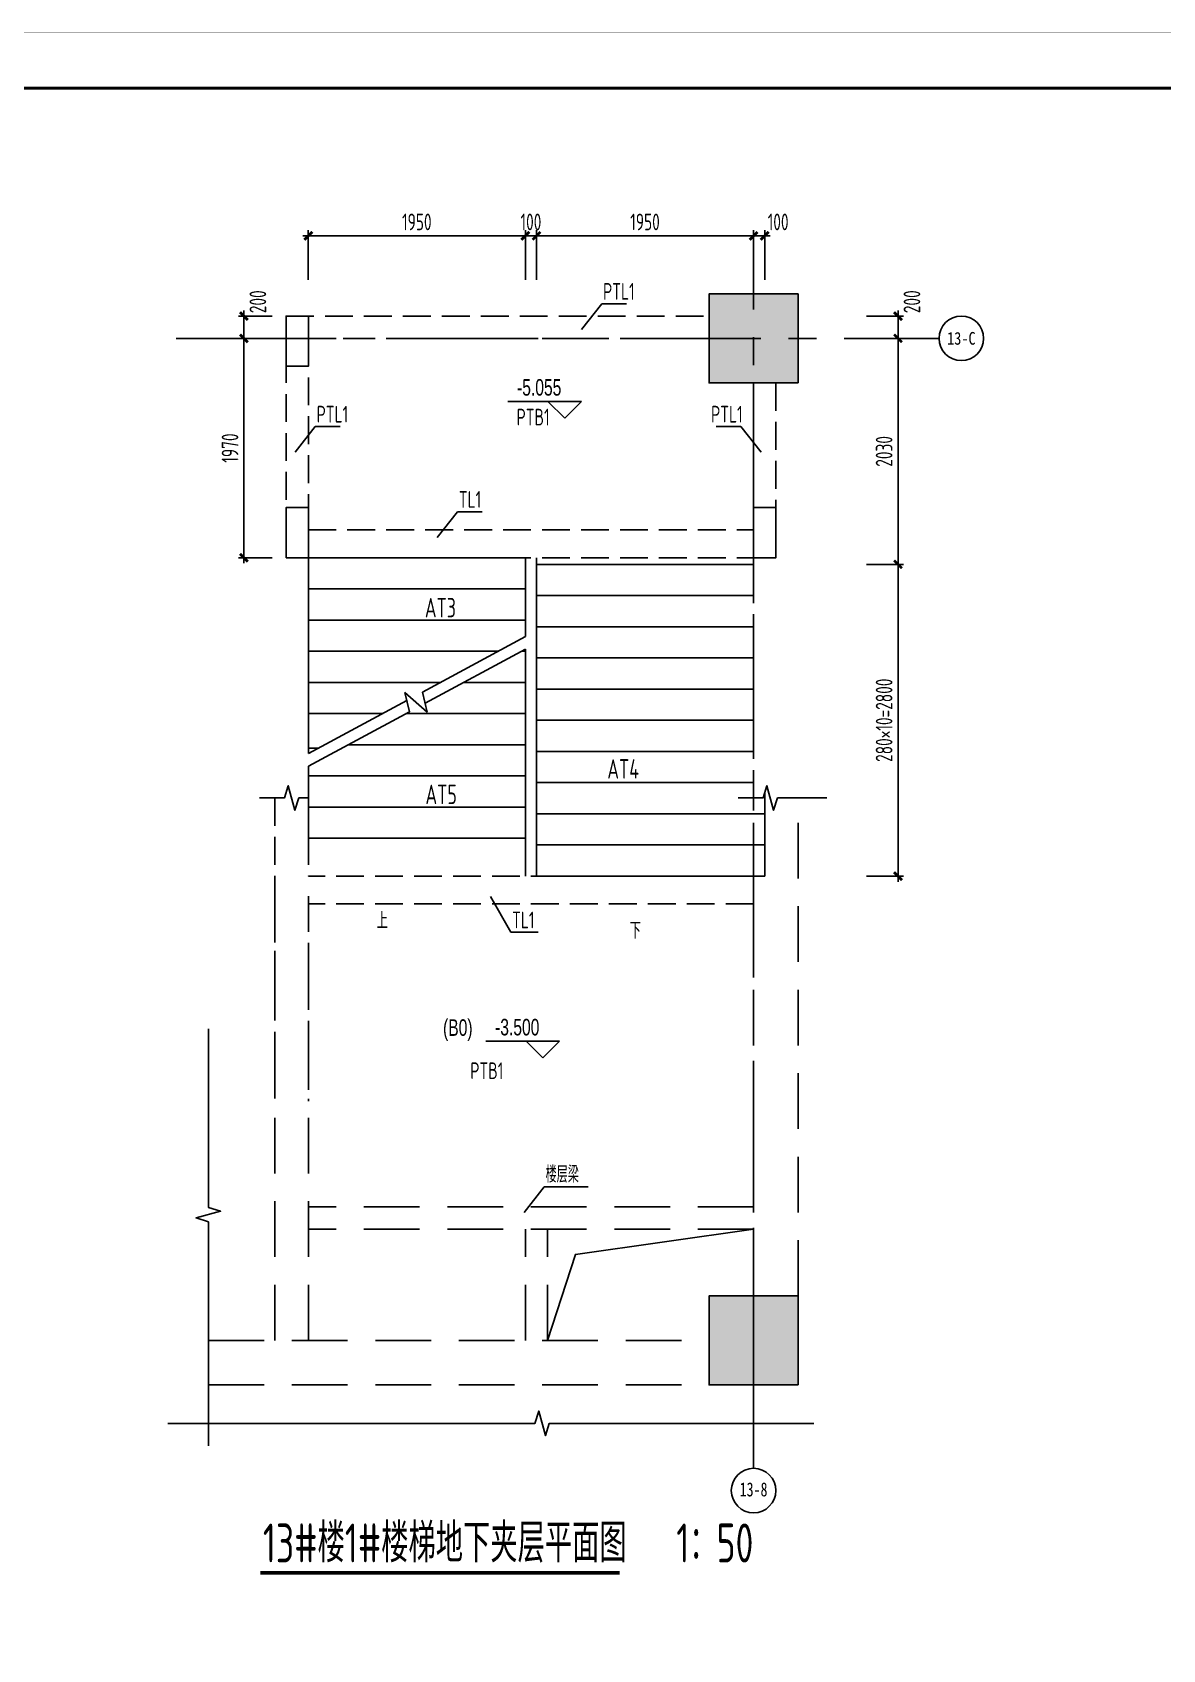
# Model space of a CAD drawing. Extents: x 20383 to 83436, y 6754 to 118707.
# Drawn here: x 40692 to 50846, y 104180 to 118707 of the extents above; entities that cross this region are included whole.
import ezdxf
from ezdxf.enums import TextEntityAlignment as Align

# ---------------------------------------------------------------- set-up
doc = ezdxf.new("R2010")
doc.units = 0
doc.header["$LTSCALE"] = 1000
doc.header["$MEASUREMENT"] = 0
for name, pattern in [('CENTER', [2, 1.25, -0.25, 0.25, -0.25]), ('DASH', [0.35, 0.25, -0.1]), ('DASHED', [0.75, 0.5, -0.25])]:
    doc.linetypes.add(name, pattern=pattern)
doc.layers.get('0').update_dxf_attribs({"linetype": 'CONTINUOUS'})
doc.layers.get('Defpoints').update_dxf_attribs({"color": 167, "linetype": 'CONTINUOUS'})
for name, color, linetype in [('02-TEXT_轴号', 7, 'CONTINUOUS'), ('05-填充_天正', 26, 'CONTINUOUS'), ('104-13 B0核心筒$0$DIM_SYMB', 3, 'CONTINUOUS'), ('AXIS', 253, 'CENTER'), ('BEAM', 4, 'DASHED'), ('DIM', 3, 'CONTINUOUS'), ('PUB_TEXT', 7, 'CONTINUOUS'), ('s-beam', 4, 'DASH'), ('s-colu', 40, 'CONTINUOUS'), ('s-colu-hatc', 16, 'CONTINUOUS'), ('s-dim', 3, 'CONTINUOUS'), ('S-DIM-SYMB', 3, 'CONTINUOUS'), ('s-stair', 7, 'CONTINUOUS'), ('s-thin', 3, 'CONTINUOUS'), ('S_TEXT', 7, 'CONTINUOUS'), ('S_THIN', 7, 'CONTINUOUS')]:
    doc.layers.add(name, color=color, linetype=linetype)
doc.styles.add('_TCH_AXIS', font='STXIHEI.TTF')
doc.styles.add('_TCH_DIM', font='ros.shx', dxfattribs={"width": 0.8, "bigfont": 'jd.shx'})
doc.styles.add('TSSD_Dimension', font='tssdeng.shx', dxfattribs={"width": 0.7, "bigfont": 'TSSDCHN.SHX'})
doc.styles.add('TSSD_Rein', font='Tssdeng.shx', dxfattribs={"width": 0.7, "bigfont": 'hztxt.shx'})
doc.dimstyles.new('TSSD_50_50', dxfattribs={"dimtxt": 150, "dimasz": 50, "dimexe": 50, "dimexo": 125, "dimgap": 50, "dimtad": 1, "dimdec": 0, "dimzin": 0, "dimdsep": 46, "dimtxsty": 'TSSD_Dimension', "dimblk": 'ARCHTICK', "dimblk1": 'ARCHTICK', "dimblk2": 'ARCHTICK', "dimcen": 0, "dimdle": 50, "dimclrt": 7, "dimadec": 0, "dimazin": 0, "dimtfac": 1, "dimtdec": 0, "dimtix": 1, "dimtmove": 2, "dimatfit": 3, "dimfxl": 1, "dimtolj": 1, "dimtzin": 0, "dimarcsym": 0})

# ---------------------------------------------------------------- blocks, each defined once
blk = doc.blocks.new('_ArchTick')
at = {"color": 0, "const_width": 0.5}
blk.add_lwpolyline([(-0.71, -0.71), (0.71, 0.71)], dxfattribs=at)
blk = doc.blocks.new('*D69')
at = {"layer": 'Defpoints', "color": 0, "transparency": 16777216}
for p in [(48060, 116158), (48060, 115958), (48469, 115958)]:
    blk.add_point(p, dxfattribs=at)
at = {"layer": 's-dim', "color": 0, "lineweight": -2, "transparency": 16777216}
for p, q in [((48185, 116158), (48519, 116158)), ((48469, 116208), (48469, 115908)), ((48185, 115958), (48519, 115958))]:
    blk.add_line(p, q, dxfattribs=at)
at = {"layer": 's-dim', "color": 0, "lineweight": -2, "transparency": 16777216, "xscale": 50, "yscale": 50, "zscale": 50}
for p, rotation in [((48469, 116158), 90), ((48469, 115958), 270)]:
    blk.add_blockref('_ArchTick', p, dxfattribs=dict(at, rotation=rotation))
at = {"layer": 's-dim', "color": 7, "transparency": 16777216, "insert": (48594, 116287), "char_height": 150, "attachment_point": 5, "rotation": 90, "style": 'TSSD_Dimension'}
blk.add_mtext('\\A1;200', dxfattribs=at)
blk = doc.blocks.new('*D70')
at = {"layer": 'Defpoints', "color": 0, "transparency": 16777216}
for p in [(48060, 115958), (48060, 113928), (48469, 113928)]:
    blk.add_point(p, dxfattribs=at)
at = {"layer": 's-dim', "color": 0, "lineweight": -2, "transparency": 16777216}
for p, q in [((48185, 115958), (48519, 115958)), ((48469, 116008), (48469, 113878)), ((48185, 113928), (48519, 113928))]:
    blk.add_line(p, q, dxfattribs=at)
at = {"layer": 's-dim', "color": 0, "lineweight": -2, "transparency": 16777216, "xscale": 50, "yscale": 50, "zscale": 50}
for p, rotation in [((48469, 115958), 90), ((48469, 113928), 270)]:
    blk.add_blockref('_ArchTick', p, dxfattribs=dict(at, rotation=rotation))
at = {"layer": 's-dim', "color": 7, "transparency": 16777216, "insert": (48344, 114943), "char_height": 150, "attachment_point": 5, "rotation": 90, "style": 'TSSD_Dimension'}
blk.add_mtext('\\A1;2030', dxfattribs=at)
blk = doc.blocks.new('*D71')
at = {"layer": 'Defpoints', "color": 0, "transparency": 16777216}
for p in [(48060, 113928), (48060, 111128), (48469, 111128)]:
    blk.add_point(p, dxfattribs=at)
at = {"layer": 's-dim', "color": 0, "lineweight": -2, "transparency": 16777216}
for p, q in [((48185, 113928), (48519, 113928)), ((48469, 113978), (48469, 111078)), ((48185, 111128), (48519, 111128))]:
    blk.add_line(p, q, dxfattribs=at)
at = {"layer": 's-dim', "color": 0, "lineweight": -2, "transparency": 16777216, "xscale": 50, "yscale": 50, "zscale": 50}
for p, rotation in [((48469, 113928), 90), ((48469, 111128), 270)]:
    blk.add_blockref('_ArchTick', p, dxfattribs=dict(at, rotation=rotation))
at = {"layer": 's-dim', "color": 7, "transparency": 16777216, "insert": (48344, 112528), "char_height": 150, "attachment_point": 5, "rotation": 90, "style": 'TSSD_Dimension'}
blk.add_mtext('\\A1;280×10=2800', dxfattribs=at)
blk = doc.blocks.new('*D72')
at = {"layer": 'Defpoints', "color": 0, "transparency": 16777216}
for p in [(42971, 116158), (42593, 115958), (42971, 115958)]:
    blk.add_point(p, dxfattribs=at)
at = {"layer": 's-dim', "color": 0, "lineweight": -2, "transparency": 16777216}
for p, q in [((42846, 116158), (42543, 116158)), ((42593, 116208), (42593, 115908)), ((42846, 115958), (42543, 115958))]:
    blk.add_line(p, q, dxfattribs=at)
at = {"layer": 's-dim', "color": 0, "lineweight": -2, "transparency": 16777216, "xscale": 50, "yscale": 50, "zscale": 50}
for p, rotation in [((42593, 116158), 90), ((42593, 115958), 270)]:
    blk.add_blockref('_ArchTick', p, dxfattribs=dict(at, rotation=rotation))
at = {"layer": 's-dim', "color": 7, "transparency": 16777216, "insert": (42718, 116287), "char_height": 150, "attachment_point": 5, "rotation": 90, "style": 'TSSD_Dimension'}
blk.add_mtext('\\A1;200', dxfattribs=at)
blk = doc.blocks.new('*D73')
at = {"layer": 'Defpoints', "color": 0, "transparency": 16777216}
for p in [(42971, 115958), (42593, 113988), (42971, 113988)]:
    blk.add_point(p, dxfattribs=at)
at = {"layer": 's-dim', "color": 0, "lineweight": -2, "transparency": 16777216}
for p, q in [((42846, 115958), (42543, 115958)), ((42593, 116008), (42593, 113938)), ((42846, 113988), (42543, 113988))]:
    blk.add_line(p, q, dxfattribs=at)
at = {"layer": 's-dim', "color": 0, "lineweight": -2, "transparency": 16777216, "xscale": 50, "yscale": 50, "zscale": 50}
for p, rotation in [((42593, 115958), 90), ((42593, 113988), 270)]:
    blk.add_blockref('_ArchTick', p, dxfattribs=dict(at, rotation=rotation))
at = {"layer": 's-dim', "color": 7, "transparency": 16777216, "insert": (42468, 114973), "char_height": 150, "attachment_point": 5, "rotation": 90, "style": 'TSSD_Dimension'}
blk.add_mtext('\\A1;1970', dxfattribs=at)
blk = doc.blocks.new('*D74')
at = {"layer": 'Defpoints', "color": 0, "transparency": 16777216}
for p in [(47171, 116879), (47171, 116358), (47271, 116358)]:
    blk.add_point(p, dxfattribs=at)
at = {"layer": 's-dim', "color": 0, "lineweight": -2, "transparency": 16777216}
for p, q in [((47171, 116879), (47121, 116879)), ((47171, 116483), (47171, 116929)), ((47271, 116879), (47171, 116879)), ((47271, 116483), (47271, 116929)), ((47271, 116879), (47321, 116879))]:
    blk.add_line(p, q, dxfattribs=at)
at = {"layer": 's-dim', "color": 0, "lineweight": -2, "transparency": 16777216, "xscale": 50, "yscale": 50, "zscale": 50}
blk.add_blockref('_ArchTick', (47171, 116879), dxfattribs=at)
at = {"layer": 's-dim', "color": 0, "lineweight": -2, "transparency": 16777216, "xscale": 50, "yscale": 50, "zscale": 50, "rotation": 180}
blk.add_blockref('_ArchTick', (47271, 116879), dxfattribs=at)
at = {"layer": 's-dim', "color": 7, "transparency": 16777216, "insert": (47392, 117004), "char_height": 150, "attachment_point": 5, "style": 'TSSD_Dimension'}
blk.add_mtext('\\A1;100', dxfattribs=at)
blk = doc.blocks.new('*D75')
at = {"layer": 'Defpoints', "color": 0, "transparency": 16777216}
for p in [(45121, 116879), (45121, 116358), (45221, 116358)]:
    blk.add_point(p, dxfattribs=at)
at = {"layer": 's-dim', "color": 0, "lineweight": -2, "transparency": 16777216}
for p, q in [((45121, 116879), (45071, 116879)), ((45121, 116483), (45121, 116929)), ((45221, 116879), (45121, 116879)), ((45221, 116483), (45221, 116929)), ((45221, 116879), (45271, 116879))]:
    blk.add_line(p, q, dxfattribs=at)
at = {"layer": 's-dim', "color": 0, "lineweight": -2, "transparency": 16777216, "xscale": 50, "yscale": 50, "zscale": 50}
blk.add_blockref('_ArchTick', (45121, 116879), dxfattribs=at)
at = {"layer": 's-dim', "color": 0, "lineweight": -2, "transparency": 16777216, "xscale": 50, "yscale": 50, "zscale": 50, "rotation": 180}
blk.add_blockref('_ArchTick', (45221, 116879), dxfattribs=at)
at = {"layer": 's-dim', "color": 7, "transparency": 16777216, "insert": (45171, 117004), "char_height": 150, "attachment_point": 5, "style": 'TSSD_Dimension'}
blk.add_mtext('\\A1;100', dxfattribs=at)
blk = doc.blocks.new('*D76')
at = {"layer": 'Defpoints', "color": 0, "transparency": 16777216}
for p in [(43171, 116879), (43171, 116358), (45121, 116358)]:
    blk.add_point(p, dxfattribs=at)
at = {"layer": 's-dim', "color": 0, "lineweight": -2, "transparency": 16777216}
for p, q in [((45171, 116879), (43121, 116879)), ((43171, 116483), (43171, 116929)), ((45121, 116483), (45121, 116929))]:
    blk.add_line(p, q, dxfattribs=at)
at = {"layer": 's-dim', "color": 0, "lineweight": -2, "transparency": 16777216, "xscale": 50, "yscale": 50, "zscale": 50, "rotation": 180}
blk.add_blockref('_ArchTick', (43171, 116879), dxfattribs=at)
at = {"layer": 's-dim', "color": 0, "lineweight": -2, "transparency": 16777216, "xscale": 50, "yscale": 50, "zscale": 50}
blk.add_blockref('_ArchTick', (45121, 116879), dxfattribs=at)
at = {"layer": 's-dim', "color": 7, "transparency": 16777216, "insert": (44146, 117004), "char_height": 150, "attachment_point": 5, "style": 'TSSD_Dimension'}
blk.add_mtext('\\A1;1950', dxfattribs=at)
blk = doc.blocks.new('*D318')
at = {"layer": 'Defpoints', "color": 0, "transparency": 16777216}
for p in [(45221, 116879), (45221, 116358), (47171, 116358)]:
    blk.add_point(p, dxfattribs=at)
at = {"layer": 's-dim', "color": 0, "lineweight": -2, "transparency": 16777216}
for p, q in [((47221, 116879), (45171, 116879)), ((45221, 116483), (45221, 116929)), ((47171, 116483), (47171, 116929))]:
    blk.add_line(p, q, dxfattribs=at)
at = {"layer": 's-dim', "color": 0, "lineweight": -2, "transparency": 16777216, "xscale": 50, "yscale": 50, "zscale": 50, "rotation": 180}
blk.add_blockref('_ArchTick', (45221, 116879), dxfattribs=at)
at = {"layer": 's-dim', "color": 0, "lineweight": -2, "transparency": 16777216, "xscale": 50, "yscale": 50, "zscale": 50}
blk.add_blockref('_ArchTick', (47171, 116879), dxfattribs=at)
at = {"layer": 's-dim', "color": 7, "transparency": 16777216, "insert": (46196, 117004), "char_height": 150, "attachment_point": 5, "style": 'TSSD_Dimension'}
blk.add_mtext('\\A1;1950', dxfattribs=at)

msp = doc.modelspace()

# ---------------------------------------------------------------- hatches: boundary and pattern name
at = {"layer": 's-colu-hatc'}
for points in [[(47571.4, 115557.8), (47571.4, 116357.8), (46771.4, 116357.9), (46771.4, 115557.9)], [(47571.4, 106557.8), (47571.4, 107357.8), (46771.4, 107357.9), (46771.4, 106557.9)]]:
    msp.add_hatch(color=8, dxfattribs=at).paths.add_polyline_path(points)

# ---------------------------------------------------------------- linework, layer by layer
for points, const_width in [([(20384.4, 89005.7), (83434.4, 89005.7), (83434.4, 118705.7), (20384.4, 118705.7)], 2.5), ([(79684.4, 118205.7), (21634.4, 118205.7), (21634.4, 89505.7), (79684.4, 89505.7)], 25)]:
    msp.add_lwpolyline(points, close=True, dxfattribs=dict(const_width=const_width))
at = {"layer": '05-填充_天正', "color": 5}
msp.add_lwpolyline([(47171.4, 107957.7), (45571.1, 107730.3), (45321.4, 106957.7)], dxfattribs=at)
at = {"layer": '104-13 B0核心筒$0$DIM_SYMB'}
for points in [[(46196.4, 111017.9, 0, 0, 0), (46196.4, 114957.9, 0, 0, 0), (44146.4, 114957.9, 0, 0, 0), (44146.4, 113137.9, 80, 0, 0), (44146.4, 112837.9, 0, 0, 0)], [(44146.4, 111297.9, 0, 0, 0), (44146.4, 112257.9, 80, 0, 0), (44146.4, 112557.9, 0, 0, 0)]]:
    msp.add_lwpolyline(points, format="xyseb", dxfattribs=at)
at = {"layer": 'AXIS', "color": 1}
for p, q in [((47171.4, 106218.2), (47171.4, 116682.5)), ((41985.4, 115957.9), (48197.2, 115957.9))]:
    msp.add_line(p, q, dxfattribs=at)
at = {"layer": 'BEAM', "color": 4}
for p, q in [((47171.4, 107357.9), (47171.4, 111830.3)), ((47571.4, 107357.8), (47571.4, 111830.3)), ((42273.5, 106957.8), (46771.4, 106957.8)), ((42273.5, 106557.8), (46771.4, 106557.8))]:
    msp.add_line(p, q, dxfattribs=at)
at = {"layer": 'BEAM'}
for p, q in [((42871.4, 106957.8), (42871.4, 110947.5)), ((43171.4, 106957.8), (43171.4, 110947.5)), ((47171.4, 108157.7), (43171.4, 108157.7)), ((47171.4, 107957.7), (43171.4, 107957.7)), ((45121.4, 106957.8), (45121.4, 107957.7)), ((45321.4, 106957.8), (45321.4, 107957.7))]:
    msp.add_line(p, q, dxfattribs=at)
at = {"layer": 'DIM'}
for p, q in [((45624.4, 115391.4), (44964.8, 115391.4)), ((45474.4, 115241.4), (45324.4, 115391.4)), ((45474.4, 115241.4), (45624.4, 115391.4)), ((45427, 109644.7), (44767.4, 109644.7)), ((45277, 109494.7), (45127, 109644.7)), ((45277, 109494.7), (45427, 109644.7))]:
    msp.add_line(p, q, dxfattribs=at)
at = {"layer": 's-beam'}
for p, q in [((42971.4, 116157.9), (42971.4, 113987.9)), ((42971.4, 116157.9), (46771.4, 116157.9)), ((43171.4, 115957.9), (43171.4, 114237.9)), ((43171.4, 115957.9), (46771.4, 115957.9)), ((47171.4, 115557.9), (47171.4, 114237.9)), ((47371.4, 115557.9), (47371.4, 113987.9)), ((43171.4, 114237.9), (47171.4, 114237.9)), ((43171.4, 113987.9), (47171.4, 113987.9)), ((47171.4, 111830.3), (47171.4, 113987.9)), ((42871.4, 111830.3), (42871.4, 109107.9)), ((43171.4, 111830.3), (43171.4, 111127.9)), ((47171.4, 111127.9), (43171.4, 111127.9)), ((47171.4, 110877.9), (43171.4, 110877.9)), ((43171.4, 110877.9), (43171.4, 109107.9))]:
    msp.add_line(p, q, dxfattribs=at)
at = {"layer": 's-colu'}
for points in [[(47571.4, 115557.8), (47571.4, 116357.8), (46771.4, 116357.9), (46771.4, 115557.9), (47571.4, 115557.8)], [(47571.4, 106557.8), (47571.4, 107357.8), (46771.4, 107357.9), (46771.4, 106557.9), (47571.4, 106557.8)]]:
    msp.add_lwpolyline(points, dxfattribs=at)
for points in [[(42971.4, 115707.9), (42971.4, 116157.9), (43171.4, 116157.9), (43171.4, 115707.9)], [(42971.4, 113987.9), (42971.4, 114437.9), (43171.4, 114437.9), (43171.4, 113987.9)], [(47171.4, 113987.9), (47171.4, 114437.9), (47371.4, 114437.9), (47371.4, 113987.9)]]:
    msp.add_lwpolyline(points, close=True, dxfattribs=at)
at = {"layer": 's-dim'}
for p, q in [((48469.3, 115957.9), (48837.8, 115957.9)), ((47171.4, 106434), (47171.4, 105809))]:
    msp.add_line(p, q, dxfattribs=at)
for centre in [(49037.8, 115958.4), (47171.4, 105609)]:
    msp.add_circle(centre, 200, dxfattribs=at)
at = {"layer": 'S-DIM-SYMB', "const_width": 35}
msp.add_lwpolyline([(42740.9, 104870.3), (45966.9, 104870.3)], dxfattribs=at)
at = {"layer": 's-stair'}
for p, q in [((43171.4, 112228.7), (43171.4, 113987.9)), ((43171.4, 113987.9), (45121.4, 113987.9)), ((45121.4, 113280.7), (45121.4, 113987.9)), ((45221.4, 113987.9), (45221.4, 111127.9)), ((47171.4, 113927.9), (45221.4, 113927.9)), ((43171.4, 113707.9), (45121.4, 113707.9)), ((47171.4, 113647.9), (45221.4, 113647.9)), ((43171.4, 113427.9), (45121.4, 113427.9)), ((47171.4, 113367.9), (45221.4, 113367.9)), ((44196, 112781.5), (45121.4, 113280.7)), ((44219.9, 112680.7), (45121.4, 113167.1)), ((45121.4, 111127.9), (45121.4, 113167.1)), ((43171.4, 113147.9), (44875.2, 113147.9)), ((45085.9, 113147.9), (45121.4, 113147.9)), ((47171.4, 113087.9), (45221.4, 113087.9)), ((43171.4, 112867.9), (44356.2, 112867.9)), ((44079.3, 112604.9), (44038.1, 112778.5)), ((44038.1, 112778.5), (44239.1, 112599.8)), ((44239.1, 112599.8), (44196, 112781.5)), ((44566.8, 112867.9), (45121.4, 112867.9)), ((47171.4, 112807.9), (45221.4, 112807.9)), ((43171.4, 112228.7), (44055.4, 112705.6)), ((43171.4, 112115.1), (44079.3, 112604.9)), ((43171.4, 112587.9), (43837.2, 112587.9)), ((44047.8, 112587.9), (45121.4, 112587.9)), ((47171.4, 112527.9), (45221.4, 112527.9)), ((43528.8, 112307.9), (45121.4, 112307.9)), ((43171.4, 112277.9), (43262.6, 112277.9)), ((47171.4, 112247.9), (45221.4, 112247.9)), ((43171.4, 111467.9), (43171.4, 112115.1)), ((43171.4, 112027.9), (45121.4, 112027.9)), ((47171.4, 111967.9), (45221.4, 111967.9)), ((47271.4, 111877.4), (47271.4, 111127.9)), ((43171.4, 111747.9), (45121.4, 111747.9)), ((47271.4, 111687.9), (45221.4, 111687.9)), ((43171.4, 111467.9), (45121.4, 111467.9)), ((45121.4, 111437.9), (45121.4, 111127.9)), ((47271.4, 111407.9), (45221.4, 111407.9)), ((47271.4, 111127.9), (45221.4, 111127.9))]:
    msp.add_line(p, q, dxfattribs=at)
at = {"layer": 's-thin'}
for points in [[(43171.4, 111830.3), (43086.4, 111830.3), (43051.4, 111720.3), (42991.4, 111940.3), (42956.4, 111830.3), (42731.4, 111830.3)], [(47830, 111830.3), (47386.4, 111830.3), (47351.4, 111720.3), (47291.4, 111940.3), (47256.4, 111830.3), (47031.4, 111830.3)], [(42273.5, 109757.2), (42273.5, 108152.5), (42383.5, 108117.5), (42163.5, 108057.5), (42273.5, 108022.5), (42273.5, 106010.7)], [(41909.5, 106212.1), (45206.4, 106212.1), (45241.4, 106322.1), (45301.4, 106102.1), (45336.4, 106212.1), (47711.4, 106212.1)]]:
    msp.add_lwpolyline(points, dxfattribs=at)
at = {"layer": 'S_THIN'}
for p, q in [((45625.8, 116038.3), (45806.7, 116268.9)), ((45806.7, 116268.9), (46029.8, 116268.9)), ((43052.5, 114935.6), (43233.3, 115166.3)), ((43233.3, 115166.3), (43456.5, 115166.3)), ((46834.4, 115166.3), (47057.5, 115166.3)), ((47238.3, 114935.6), (47057.5, 115166.3)), ((44330.1, 114169.8), (44511, 114400.5)), ((44511, 114400.5), (44734.1, 114400.5)), ((44808.5, 110943.9), (44989.3, 110623.2)), ((44989.3, 110623.2), (45236.1, 110623.2)), ((45109.2, 108107.6), (45290.1, 108338.3)), ((45290.1, 108338.3), (45685.2, 108338.3))]:
    msp.add_line(p, q, dxfattribs=at)

# ---------------------------------------------------------------- texts
at = {"layer": '02-TEXT_轴号', "style": '_TCH_AXIS', "width": 0.743037}
for s, height, p, p2 in [('13-C', 114.1, (48910, 115901.4), (49165.7, 115901.4)), ('13-8', 126.06, (47046.4, 105556.4), (47296.4, 105556.4))]:
    msp.add_text(s, height=height, dxfattribs=at).set_placement(p, p2, align=Align.FIT)
at = {"layer": 'PUB_TEXT', "style": '_TCH_DIM', "width": 0.705882}
for s, height, p in [('-5.055', 148.75, (45046.3, 115443.9)), ('上', 148.8, (43786, 110654.3)), ('下', 148.8, (46058.8, 110565.6)), ('(B0)', 148.75, (44381.6, 109692.9)), ('-3.500', 148.75, (44848.9, 109697.2))]:
    msp.add_text(s, height=height, dxfattribs=at).set_placement(p)
at = {"layer": 's-dim', "color": 0, "char_height": 175, "attachment_point": 3, "style": 'TSSD_Rein'}
for s, insert in [('AT3', (44497.5, 113626.7)), ('AT4', (46142.1, 112178.4)), ('AT5', (44505.5, 111949.7))]:
    msp.add_mtext_dynamic_manual_height_columns(s, width=439.113, gutter_width=875, heights=[0], dxfattribs=dict(at, insert=insert))
at = {"layer": 'S-DIM-SYMB', "color": 0, "insert": (42762.9, 105313), "char_height": 350, "attachment_point": 1, "style": 'TSSD_Rein'}
msp.add_mtext_dynamic_manual_height_columns('13#楼1#楼梯地下夹层平面图   1：50', width=4716.961, gutter_width=875, heights=[0], dxfattribs=at)
at = {"layer": 'S_TEXT', "ltscale": 99, "style": 'TSSD_Dimension', "width": 0.7}
for s, p in [('PTL1', (45819.2, 116305)), ('PTL1', (43245.9, 115202.3)), ('PTL1', (46789.4, 115202.3)), ('PTB1', (45042.2, 115176)), ('TL1', (44523.5, 114436.5)), ('TL1', (45001.8, 110659.2)), ('PTB1', (44626.3, 109304.9)), ('楼层梁', (45302.6, 108374.3))]:
    msp.add_text(s, height=150, dxfattribs=at).set_placement(p)

# ---------------------------------------------------------------- dimensions: what is measured, and where the dimension line sits
at = {"layer": 's-dim'}
for base, p1, p2, picture, middle in [((43171.4, 116878.9), (45121.4, 116357.9), (43171.4, 116357.9), '*D76', (44146.4, 117003.9)), ((45121.4, 116878.9), (45221.4, 116357.9), (45121.4, 116357.9), '*D75', (45171.4, 117003.9)), ((45221.4, 116878.9), (47171.4, 116357.9), (45221.4, 116357.9), '*D318', (46196.4, 117003.9))]:
    dim = msp.add_linear_dim(base=base, p1=p1, p2=p2, dimstyle='TSSD_50_50', dxfattribs=at)
    dim.commit()
    dim.dimension.update_dxf_attribs({"geometry": picture, "text_midpoint": middle})
dim = msp.add_linear_dim(base=(47171.4, 116878.9), p1=(47271.4, 116357.9), p2=(47171.4, 116357.9), dimstyle='TSSD_50_50', dxfattribs=at)
dim.commit()
dim.dimension.update_dxf_attribs({"geometry": '*D74', "text_midpoint": (47392.4, 117003.9), "dimtype": 160})
for base, p1, p2, picture, middle in [((42592.5, 115957.9), (42971.4, 116157.9), (42971.4, 115957.9), '*D72', (42717.5, 116287)), ((48469.3, 115957.9), (48059.6, 116157.9), (48059.6, 115957.9), '*D69', (48594.3, 116287))]:
    dim = msp.add_linear_dim(base=base, p1=p1, p2=p2, angle=270, dimstyle='TSSD_50_50', dxfattribs=at)
    dim.commit()
    dim.dimension.update_dxf_attribs({"geometry": picture, "text_midpoint": middle, "dimtype": 160})
for base, p1, p2, picture, middle in [((42592.5, 113987.9), (42971.4, 115957.9), (42971.4, 113987.9), '*D73', (42467.5, 114972.9)), ((48469.3, 113927.9), (48059.6, 115957.9), (48059.6, 113927.9), '*D70', (48344.3, 114942.9))]:
    dim = msp.add_linear_dim(base=base, p1=p1, p2=p2, angle=270, dimstyle='TSSD_50_50', dxfattribs=at)
    dim.commit()
    dim.dimension.update_dxf_attribs({"geometry": picture, "text_midpoint": middle})
dim = msp.add_linear_dim(base=(48469.3, 111127.9), p1=(48059.6, 113927.9), p2=(48059.6, 111127.9), angle=270, text='280×10=2800', dimstyle='TSSD_50_50', dxfattribs=at)
dim.commit()
dim.dimension.update_dxf_attribs({"geometry": '*D71', "text_midpoint": (48344.3, 112527.9)})

doc.saveas('drawing.dxf')
